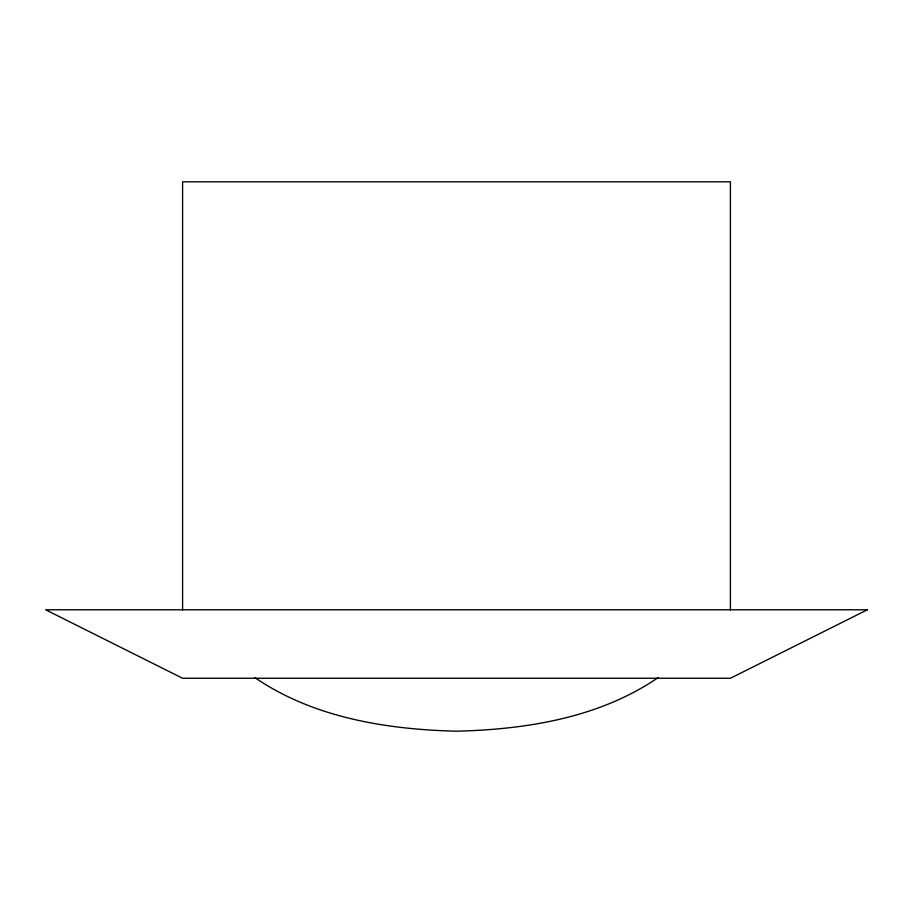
<?xml version="1.0" encoding="UTF-8"?>
<svg xmlns="http://www.w3.org/2000/svg" width="913" height="913" viewBox="0 0 913 913"><rect width="100%" height="100%" fill="white"/><g stroke="black" fill="none" stroke-linecap="round" stroke-linejoin="round"><path stroke-width="1.37" d="M658.113 677.606C599.487 717.789 526.253 729.464 456.5 731.199C386.747 729.464 313.513 717.789 254.887 677.606M730.4 609.975L730.4 181.813L182.6 181.813L182.6 609.975M867.35 609.781L730.4 678.256L182.6 678.256L45.65 609.781L867.35 609.781"/></g></svg>
